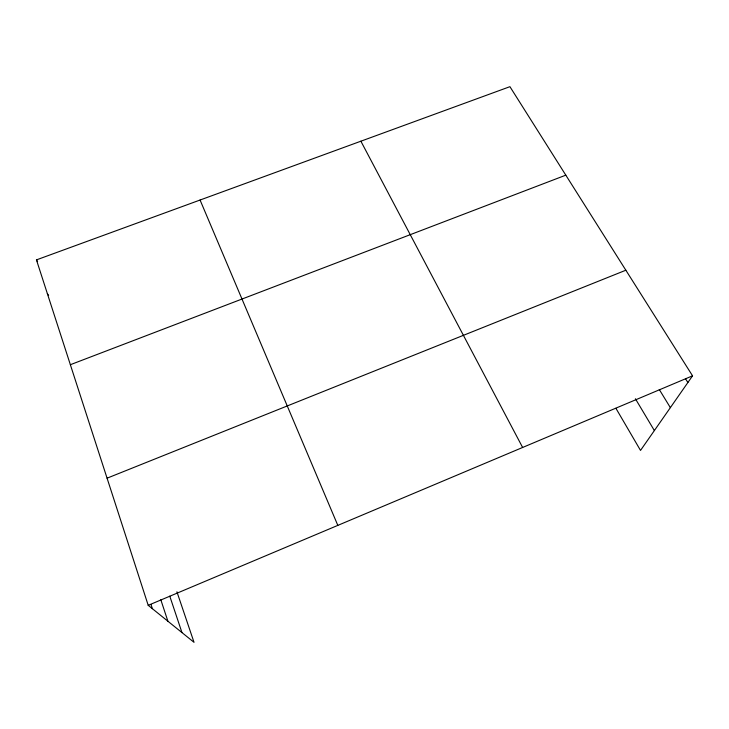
<?xml version="1.0" encoding="UTF-8"?>
<svg xmlns="http://www.w3.org/2000/svg" width="729" height="729" viewBox="0 0 729 729"><rect width="100%" height="100%" fill="white"/><g stroke="black" fill="none" stroke-linecap="round" stroke-linejoin="round"><path stroke-width="1.09" d="M176.928 591.811L194.023 642.322L148.206 605.325L36.45 259.888L509.926 86.678L692.55 375.827L640.518 450.422L615.914 408.295M148.206 605.325L692.55 375.827M107.072 478.178L625.846 270.222M70.358 364.71L565.813 175.16M47.349 293.587L48.615 295.445M36.45 259.888L37.589 261.629M685.506 378.725L687.884 382.515M659.289 389.514L670.361 407.639M635.406 398.772L654.369 430.575M360.882 141.198L522.629 447.469M200.074 200.028L337.819 525.381M169.775 596.158L181.958 632.581M160.808 599.721L167.907 621.236M150.994 604.45L152.37 608.688"/></g></svg>
